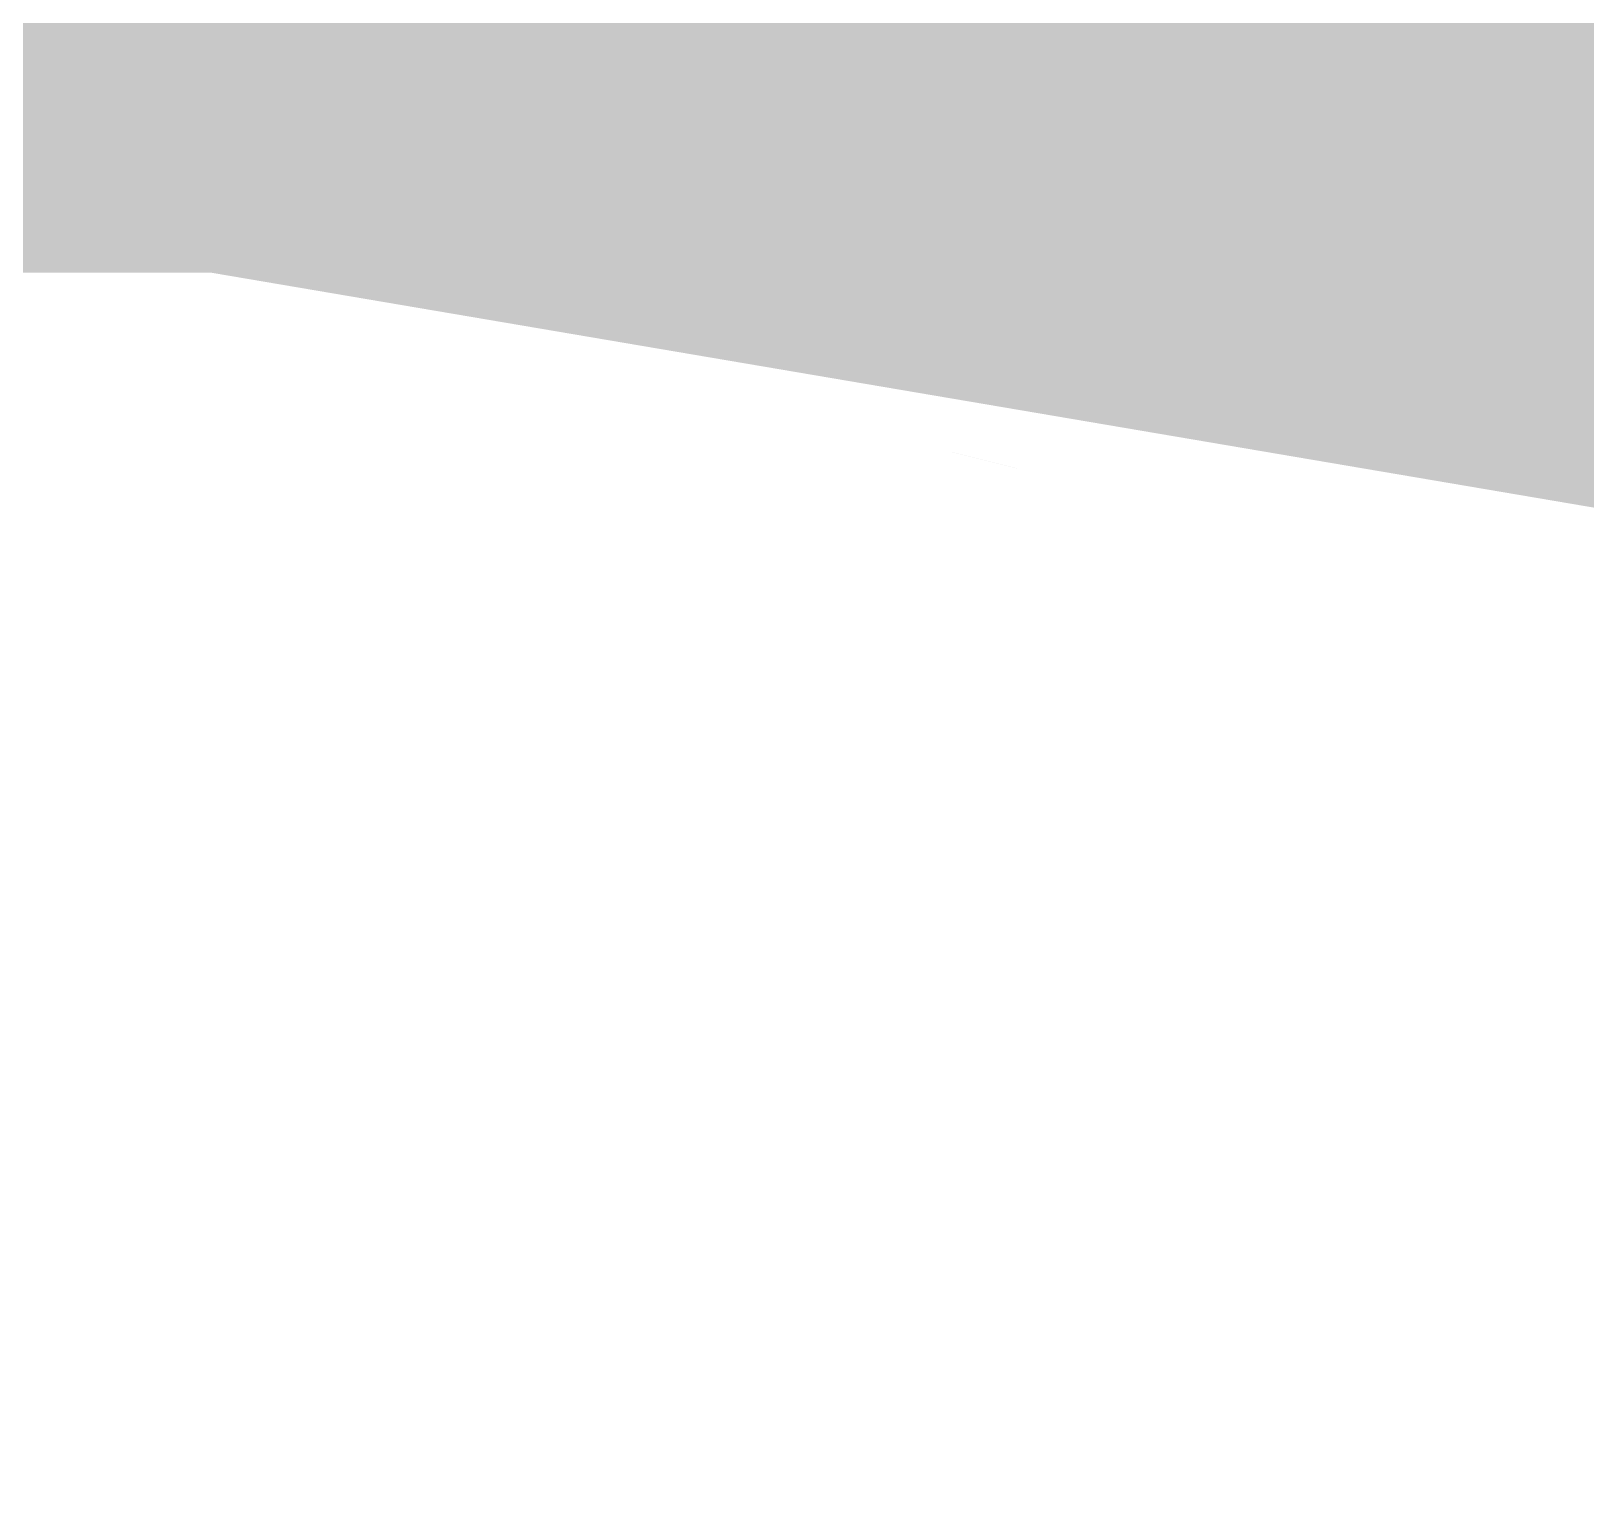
# Model space of a CAD drawing. Header units: millimetres. Extents: x 0 to 420, y 0 to 297.
# Drawn here: x 314.82809 to 314.86087, y 63.70863 to 63.73978 of the extents above; entities that cross this region are included whole.
import ezdxf

# ---------------------------------------------------------------- set-up
doc = ezdxf.new("R2010")
doc.units = ezdxf.units.MM

msp = doc.modelspace()

# ---------------------------------------------------------------- hatches: boundary and pattern name
at = {"true_color": 0xdfb560}
msp.add_hatch(color=7, dxfattribs=at).paths.add_polyline_path([(313.11501, 63.983577), (313.123398, 63.958412), (313.131676, 63.933578), (313.139899, 63.90891), (314.190865, 63.843625), (315.217844, 63.669089), (316.226135, 63.361352), (316.226135, 63.344575), (316.226135, 63.328019), (316.226135, 63.311574), (316.3883, 63.30021), (316.543165, 63.255041), (316.82347, 63.137351), (316.82347, 63.120574), (316.82347, 63.104019), (316.82347, 63.087573), (316.883191, 63.076594), (316.941789, 63.062721), (316.999933, 63.045287), (317.088118, 63.01572), (317.176336, 62.989709), (317.266793, 62.967807), (317.335249, 62.966513), (317.388689, 62.978477), (317.445695, 63.012906), (317.481962, 63.063994), (317.518401, 63.101919), (317.573252, 63.128018), (317.600964, 63.133557), (317.613063, 63.135977), (317.619918, 63.137351), (317.665076, 63.216397), (317.721357, 63.284829), (317.794141, 63.338006), (317.862662, 63.374977), (317.927189, 63.439104), (318.043031, 63.585353), (318.017866, 63.593742), (317.993032, 63.60202), (317.968364, 63.610242), (317.951389, 63.599927), (317.934641, 63.589745), (317.918014, 63.579629), (317.89828, 63.5632), (317.878811, 63.546993), (317.859475, 63.530896), (317.798052, 63.479285), (317.737607, 63.426678), (317.678258, 63.372677), (317.663873, 63.359031), (317.649676, 63.345563), (317.635574, 63.332182), (317.606987, 63.305129), (317.578434, 63.278031), (317.549931, 63.250895), (317.499907, 63.202997), (317.449027, 63.157274), (317.395917, 63.112462), (317.334243, 63.093501), (317.280855, 63.09039), (317.218683, 63.104498), (317.079742, 63.172709), (316.938916, 63.236037), (316.796242, 63.296068), (316.771865, 63.30601), (316.74781, 63.315819), (316.723914, 63.325562), (316.480221, 63.422653), (316.234602, 63.513981), (315.986578, 63.599341), (315.925383, 63.619553), (315.8642, 63.639775), (315.803022, 63.66002), (315.689967, 63.698139), (315.576591, 63.732508), (315.460798, 63.761119), (315.425415, 63.768317), (315.390154, 63.776106), (315.35502, 63.784465), (315.160528, 63.845869), (314.963276, 63.879978), (314.759227, 63.896466), (314.666069, 63.901734), (314.573321, 63.909209), (314.480694, 63.920583), (314.18046, 63.96911), (313.826394, 63.985442)])
at = {"true_color": 0xe59832}
msp.add_hatch(color=7, dxfattribs=at).paths.add_polyline_path([(314.707906, 63.759576), (314.707906, 63.751188), (314.707906, 63.74291), (314.707906, 63.734687), (314.749848, 63.734687), (314.791238, 63.734687), (314.832351, 63.734687), (314.832351, 63.743076), (314.832351, 63.751354), (314.832351, 63.759576), (314.790408, 63.759576), (314.749019, 63.759576)])
at = {"true_color": 0xffdf3f}
msp.add_hatch(color=7, dxfattribs=at).paths.add_polyline_path([(314.832351, 63.734687), (314.902409, 63.717173), (314.928219, 63.71072), (314.931907, 63.709798)])

doc.saveas('drawing.dxf')
